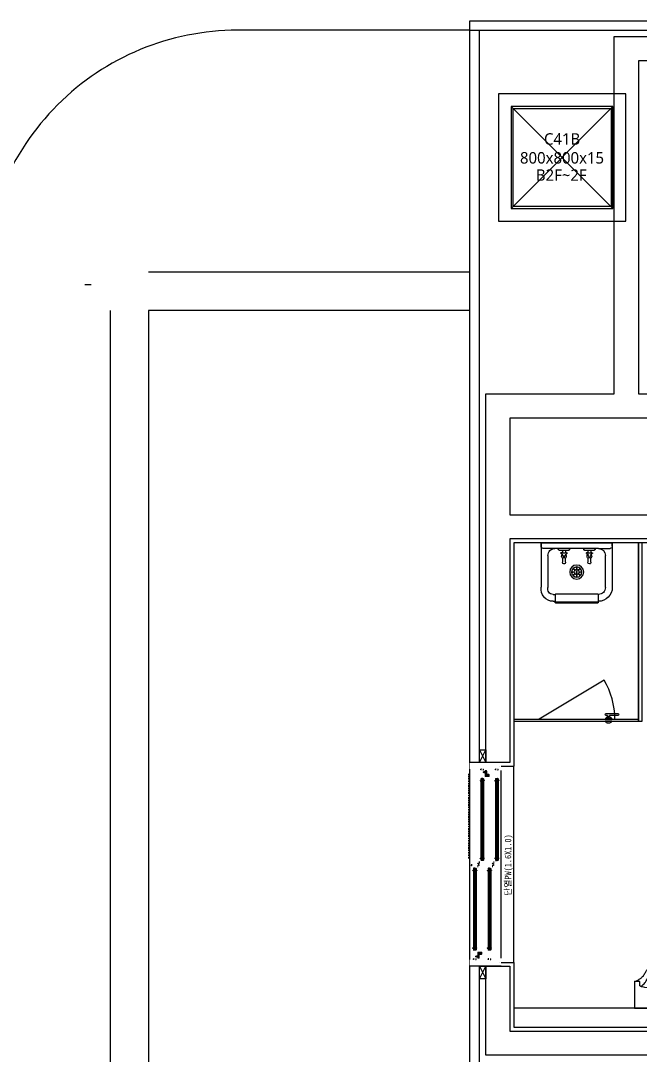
# Model space of a CAD drawing. Header units: millimetres. Extents: x -27104 to 125781, y -3376 to 46996.
# Drawn here: x 56630 to 56725.3, y 18586.2 to 18745.1 of the extents above; entities that cross this region are included whole.
import ezdxf
from ezdxf.enums import TextEntityAlignment as Align

# ---------------------------------------------------------------- set-up
doc = ezdxf.new("R2010")
doc.units = ezdxf.units.MM
doc.header["$LTSCALE"] = 100
doc.header["$MEASUREMENT"] = 0
doc.header["$PDSIZE"] = -10
doc.linetypes.add('HIDDEN2', pattern=[0.1875, 0.125, -0.0625])
doc.layers.get('0').update_dxf_attribs({"linetype": 'CONTINUOUS'})
doc.layers.get('Defpoints').update_dxf_attribs({"color": 171, "linetype": 'CONTINUOUS'})
doc.layers.add('#프레임 라인', color=189, linetype='CONTINUOUS', plot=False)
for name, color, linetype in [('ELE9', 9, 'CONTINUOUS'), ('TOI', 12, 'CONTINUOUS'), ('WIN', 4, 'CONTINUOUS'), ('WIN-G', 252, 'CONTINUOUS'), ('WIN2', 5, 'CONTINUOUS')]:
    doc.layers.add(name, color=color, linetype=linetype)
doc.styles.add('TE', font='malgun_0.ttf')
doc.styles.add('돋움체', font='')
doc.styles.get('돋움체').set_extended_font_data('DotumChe')

# ---------------------------------------------------------------- blocks, each defined once
blk = doc.blocks.new('A$C43632D92')
at = {"layer": 'TOI'}
for p, q in [((0, 0), (0, 210)), ((0, 210), (40, 210)), ((40, 210), (40, 180)), ((340, 180), (340, 210)), ((340, 210), (380, 210)), ((380, 210), (380, 0)), ((170, 140), (170, 145)), ((170, 145), (210, 145)), ((210, 140), (170, 140)), ((180, 97.9), (180, 140)), ((200, 97.9), (200, 140)), ((210, 145), (210, 140)), ((210, 10), (170, 10)), ((170, 10), (170, 0)), ((180, 0), (180, 52.1)), ((200, 0), (200, 52.1)), ((210, 0), (210, 10)), ((380, 0), (0, 0))]:
    blk.add_line(p, q, dxfattribs=at)
blk.add_circle((190, 75), 25, dxfattribs=at)
for centre, radius, start, end in [((-81.6, 453.3), 229.3, 324.46232, 330.67556), ((29.5, 426.8), 123.6, 315.99456, 324.46232), ((107.9, 393.7), 44.6, 299.74488, 315.99456), ((56.6, 564.7), 218.4, 292.42338, 299.74488), ((109, 366), 58, 315, 326.29478), ((79.3, 435.7), 128.2, 307.41309, 315), ((154.9, 425.6), 51.6, 281.30993, 292.42338), ((165.5, 362.9), 18.4, 284.03624, 307.41309), ((165.4, 502.9), 125.3, 274.18492, 281.30993), ((175.7, 407.4), 59.1, 271.04163, 284.03624), ((214.6, 502.9), 125.3, 258.69007, 265.81508), ((204.3, 407.4), 59.1, 255.96376, 268.95837), ((214.5, 362.9), 18.4, 232.58691, 255.96376), ((225.1, 425.6), 51.6, 247.57662, 258.69007), ((300.7, 435.7), 128.2, 225, 232.58691), ((323.4, 564.7), 218.4, 240.25512, 247.57662), ((271, 366), 58, 213.70522, 225), ((272.1, 393.7), 44.6, 224.00544, 240.25512), ((350.6, 426.8), 123.6, 215.53768, 224.00544), ((461.6, 453.3), 229.3, 209.32444, 215.53768), ((143, 174), 110, 132.50111, 143.1301), ((273, 139), 235, 143.1301, 150.39619), ((278.1, 195.4), 210.8, 150.39619, 156.33066), ((-107.6, 413.2), 232.1, 330.67556, 336.33066), ((190, 185), 85, 341.9686, 198.0314), ((268.1, 163.1), 178.6, 149.03624, 153.95283), ((426.5, 133.1), 334.5, 153.95283, 158.62608), ((-67.1, 379.1), 217, 332.82337, 338.62608), ((-23.9, 395.4), 185.3, 329.03624, 332.82337), ((-153.2, 506.9), 353.6, 326.29478, 329.03624), ((533.2, 506.9), 353.6, 210.96376, 213.70522), ((403.9, 395.4), 185.3, 207.17663, 210.96376), ((447.1, 379.1), 217, 201.37392, 207.17663), ((-46.5, 133.1), 334.5, 21.37392, 26.04717), ((111.9, 163.1), 178.6, 26.04717, 30.96376), ((487.6, 413.2), 232.1, 203.66934, 209.32444), ((102, 195.4), 210.8, 23.66934, 29.60381), ((107, 139), 235, 29.60381, 36.8699), ((237, 174), 110, 36.8699, 47.49889), ((69.9, 35.3), 188.1, 106.7218, 111.80141), ((51.6, 153.4), 71.7, 111.80141, 120.03205), ((246.6, -112.4), 399.5, 120.03205, 123.69007), ((46.1, 180), 6.05, 180, 225), ((61.8, 195.7), 28.3, 225, 245.38151), ((93.3, 182.6), 69, 123.69007, 132.50111), ((254.9, -34.9), 289.7, 128.5584, 135), ((69.1, 211.7), 45.9, 245.38151, 259.99202), ((388.3, 2020.6), 1882.7, 259.99202, 262.26705), ((141.5, 148.5), 79.9, 135, 147.28538), ((1291.9, -519.1), 1407.5, 147.28538, 149.03624), ((-8.3, 2020.6), 1882.7, 277.73295, 280.00798), ((-911.9, -519.1), 1407.5, 30.96376, 32.71462), ((238.5, 148.5), 79.9, 32.71462, 45), ((125.2, -34.9), 289.7, 45, 51.4416), ((310.9, 211.7), 45.9, 280.00798, 294.61849), ((286.7, 182.6), 69, 47.49889, 56.30993), ((318.2, 195.7), 28.3, 294.61849, 315), ((133.4, -112.4), 399.5, 56.30993, 59.96795), ((334, 180), 6.05, 315, 0), ((328.4, 153.4), 71.7, 59.96795, 68.19859), ((310.1, 35.3), 188.1, 68.19859, 73.2782), ((206.3, 680.3), 530.2, 262.26705, 264.80557), ((246.1, 1117.1), 968.7, 264.80557, 266.68345), ((134, 1117.1), 968.7, 273.31655, 275.19443), ((173.7, 680.3), 530.2, 275.19443, 277.73295)]:
    blk.add_arc(centre, radius, start, end, dxfattribs=at)
blk = doc.blocks.new('A$C826036f8')
at = {"layer": 'TOI'}
for p, q in [((121.6, 506.7), (372.6, 506.7)), ((472.6, 560.7), (122.6, 560.7)), ((427.6, 451.7), (427.6, 543.7)), ((444.6, 560.7), (472.6, 560.7)), ((472.6, 0.7), (472.6, 560.7)), ((0, 115.4), (0, 446.1)), ((5, 451.1), (64.8, 451.1)), ((7.3, 451.1), (7.3, 110.4)), ((12.6, 450.7), (12.6, 451.1)), ((66.6, 450.8), (66.6, 451.7)), ((69.8, 446.1), (69.8, 280.7)), ((414, 368.8), (414, 418.5)), ((421, 425.5), (427.6, 425.5)), ((427.6, 451.7), (427.6, 109.7)), ((319.5, 392.9), (350.4, 392.9)), ((349.9, 368.6), (319.5, 368.6)), ((414, 392.9), (391.7, 392.9)), ((414, 368.6), (392.5, 368.6)), ((414, 343), (414, 392.6)), ((427.6, 336), (421, 336)), ((69.8, 280.7), (69.8, 115.4)), ((427.6, 280.7), (427.6, 17.7)), ((319.5, 192.9), (350.4, 192.9)), ((349.9, 168.6), (319.5, 168.6)), ((414, 192.9), (391.7, 192.9)), ((414, 168.6), (392.5, 168.6)), ((414, 168.8), (414, 218.5)), ((414, 192.6), (414, 202.7)), ((414, 143), (414, 192.6)), ((421, 225.5), (427.6, 225.5)), ((64.8, 110.4), (5, 110.4)), ((12.6, 95.7), (12.6, 110.4)), ((66.6, 94.7), (66.6, 110.7)), ((427.6, 136), (421, 136)), ((372.6, 54.7), (121.6, 54.7)), ((472.6, 0.7), (122.6, 0.7)), ((444.6, 0.7), (472.6, 0.7))]:
    blk.add_line(p, q, dxfattribs=at)
for centre, radius in [((242.6, 280.7), 55), ((242.6, 280.7), 40), ((207.6, 280.7), 4), ((217.9, 305.5), 4), ((217.9, 256), 4), ((222.6, 280.7), 4), ((228.5, 294.9), 4), ((228.5, 266.6), 4), ((242.6, 315.7), 4), ((242.6, 300.7), 4), ((242.6, 280.7), 4), ((242.6, 260.7), 4), ((242.6, 245.7), 4), ((256.8, 294.9), 4), ((256.8, 266.6), 4), ((262.6, 280.7), 4), ((267.4, 305.5), 4), ((267.4, 256), 4), ((277.6, 280.7), 4), ((277.6, 280.7), 4)]:
    blk.add_circle(centre, radius, dxfattribs=at)
for centre, radius, start, end in [((122.6, 450.7), 110, 89.9982, 180.0006), ((121.6, 451.7), 55, 134.99748, 180.00301), ((121.6, 451.7), 55, 90.00023, 134.99545), ((372.6, 451.7), 55, 359.99987, 89.99893), ((444.6, 543.7), 17, 134.99186, 180.00974), ((444.6, 543.7), 17, 90.00172, 134.98429), ((5, 446.1), 5, 134.99089, 180.0106), ((5, 446.1), 5, 89.99963, 134.98468), ((64.8, 446.1), 5, 45.0056, 90.00433), ((64.8, 446.1), 5, 359.99937, 44.99895), ((421, 418.5), 7, 90.00106, 180.0133), ((319.5, 380.7), 12.2, 89.99994, 179.99999), ((319.5, 380.7), 12.2, 180, 269.99997), ((349.9, 361.6), 7, 48.73224, 90.00001), ((350.4, 399.9), 7, 270.00024, 309.74294), ((358, 380.8), 4.93, 89.92272, 179.92273), ((358, 380.8), 4.93, 179.92272, 269.92269), ((366.5, 380.5), 18.2, 228.73203, 314.73697), ((366.5, 380.5), 18.2, 48.66194, 129.74294), ((350.3, 433.2), 48.1, 279.20495, 321.31988), ((351.8, 328.1), 48.1, 39.43604, 82.52435), ((391, 401.6), 3.4, 334.40247, 154.40249), ((392, 360.3), 3.46, 208.39753, 28.39752), ((438.6, 382.2), 48.1, 158.08792, 204.87228), ((421, 343), 7, 179.99606, 224.99906), ((421, 343), 7, 225.02594, 270.01868), ((319.5, 180.7), 12.2, 89.99994, 179.99999), ((319.5, 180.7), 12.2, 180, 269.99997), ((349.9, 161.6), 7, 48.73224, 90.00001), ((350.4, 199.9), 7, 270.00024, 309.74294), ((358, 180.8), 4.93, 89.92272, 179.92273), ((358, 180.8), 4.93, 179.92271, 269.92271), ((366.5, 180.5), 18.2, 228.73203, 314.73697), ((366.5, 180.5), 18.2, 48.66194, 129.74294), ((350.3, 233.2), 48.1, 279.20495, 321.31988), ((351.8, 128.1), 48.1, 39.43604, 82.52435), ((391, 201.6), 3.4, 64.40249, 154.40247), ((438.6, 182.2), 48.1, 158.08792, 204.87228), ((391, 201.6), 3.4, 334.40247, 64.40247), ((421, 218.5), 7, 90.00106, 180.0133), ((5, 115.4), 5, 179.99965, 224.99999), ((5, 115.4), 5, 225.00465, 270.00265), ((106.1, 95.9), 93.5, 180.12634, 230.42839), ((64.8, 115.4), 5, 269.99966, 314.98138), ((110.5, 97.2), 43.9, 183.27728, 284.68078), ((64.8, 115.4), 5, 314.98867, 0.01389), ((372.6, 109.7), 55, 270.00234, 0.00413), ((392, 160.3), 3.46, 208.39753, 28.39752), ((421, 143), 7, 180.0077, 269.95315), ((110.7, 98.1), 98.1, 229.18772, 277.00841), ((444.6, 17.7), 17, 179.97866, 225.01789), ((444.6, 17.8), 17, 225.03431, 269.99615)]:
    blk.add_arc(centre, radius, start, end, dxfattribs=at)
blk = doc.blocks.new('모헤어')
for p, q in [((-1908.5, -2851.6), (-1909.5, -2851.6)), ((-1909.5, -2858.7), (-1909.5, -2851.6)), ((-1908.5, -2858.7), (-1909.5, -2858.7))]:
    blk.add_line(p, q)
at = {"linetype": 'Continuous'}
for p, q in [((-1908.5, -2858.7), (-1908.5, -2851.6)), ((-1903.9, -2853.2), (-1908.5, -2853.2)), ((-1903.9, -2854.3), (-1908.5, -2854.3)), ((-1903.9, -2855.4), (-1908.5, -2855.4)), ((-1903.9, -2856.5), (-1908.5, -2856.5)), ((-1903.9, -2857.5), (-1908.5, -2857.5))]:
    blk.add_line(p, q, dxfattribs=at)
blk = doc.blocks.new('ㄴ핸들')
at = {"color": 0, "linetype": 'Continuous', "lineweight": 15}
for p, q in [((12339.8, -12243.3), (12339.8, -12232.4)), ((12339.8, -12232.4), (12342.3, -12232.4)), ((12342.3, -12233.2), (12339.8, -12235.7)), ((12342.3, -12237.7), (12339.8, -12240.2)), ((12339.8, -12243.3), (12341.1, -12244.6)), ((12343.4, -12241.1), (12340.5, -12244)), ((12343.8, -12244.6), (12341.1, -12244.6)), ((12342.3, -12241.1), (12342.3, -12232.4)), ((12360.2, -12241.1), (12342.3, -12241.1)), ((12342.6, -12234.9), (12342.6, -12232.4)), ((12342.6, -12232.4), (12347.3, -12232.4)), ((12343.1, -12232.4), (12342.6, -12232.9)), ((12342.6, -12234.9), (12345.1, -12234.9)), ((12342.9, -12241.1), (12342.9, -12239.9)), ((12342.9, -12239.9), (12343.4, -12239.9)), ((12343.4, -12239.9), (12343.4, -12241.1)), ((12343.4, -12239.9), (12343.5, -12239.9)), ((12347.5, -12235.3), (12343.5, -12235.3)), ((12343.8, -12242.6), (12343.8, -12244.6)), ((12343.8, -12242.6), (12360.2, -12242.6)), ((12343.9, -12244.7), (12343.9, -12242.6)), ((12345.4, -12242.6), (12343.9, -12242.6)), ((12360.1, -12242.6), (12343.9, -12242.6)), ((12343.9, -12244.7), (12344.3, -12245.1)), ((12345.4, -12243.6), (12344.1, -12244.9)), ((12359.7, -12245.1), (12344.3, -12245.1)), ((12345.1, -12234.9), (12345.1, -12234.1)), ((12347.5, -12234.1), (12345.1, -12234.1)), ((12347.5, -12234.9), (12345.1, -12234.9)), ((12345.1, -12234.9), (12345.1, -12234.9)), ((12345.4, -12240.8), (12345.4, -12241.1)), ((12345.4, -12242.6), (12345.4, -12243.6)), ((12345.4, -12242.6), (12346.3, -12242.6)), ((12358.6, -12243.6), (12345.4, -12243.6)), ((12349, -12231), (12345.9, -12234.1)), ((12347.9, -12241.1), (12346.4, -12242.6)), ((12347.3, -12232.4), (12347.3, -12224)), ((12349, -12226.5), (12347.3, -12228.3)), ((12347.5, -12235.9), (12347.5, -12234.1)), ((12347.5, -12235.9), (12349, -12235.9)), ((12347.7, -12243.6), (12347.7, -12242.6)), ((12350.4, -12223.5), (12347.8, -12223.5)), ((12349.9, -12243.6), (12348.4, -12245.1)), ((12348.6, -12222.6), (12348.6, -12223.2)), ((12348.6, -12222.6), (12350, -12222.6)), ((12348.6, -12223.2), (12350, -12223.2)), ((12349, -12235.5), (12348.6, -12235.9)), ((12349, -12226), (12350.4, -12226)), ((12349, -12226), (12349, -12235.9)), ((12349.6, -12234), (12349.1, -12234.5)), ((12349.1, -12236.2), (12349.1, -12234.5)), ((12349.5, -12222.6), (12349.5, -12222.6)), ((12351, -12222.6), (12349.5, -12222.6)), ((12349.5, -12223.2), (12349.5, -12223.2)), ((12351, -12223.2), (12349.5, -12223.2)), ((12350.4, -12225.2), (12349.5, -12226)), ((12349.6, -12234), (12350.5, -12234)), ((12350, -12222.6), (12350, -12223.2)), ((12350.4, -12223.5), (12350.4, -12226)), ((12351.5, -12216.5), (12350.5, -12217.5)), ((12350.5, -12217.5), (12350.5, -12222.5)), ((12351, -12222.5), (12350.5, -12222.5)), ((12350.5, -12234), (12350.5, -12223.2)), ((12350.5, -12223.2), (12351, -12223.2)), ((12352.4, -12241.1), (12350.9, -12242.6)), ((12351, -12223.2), (12351, -12222.5)), ((12354.6, -12216.5), (12351.5, -12216.5)), ((12354.4, -12243.6), (12352.9, -12245.1)), ((12355.6, -12217.5), (12354.6, -12216.5)), ((12355, -12222.5), (12355, -12223.2)), ((12355.6, -12222.5), (12355, -12222.5)), ((12356.6, -12222.6), (12355, -12222.6)), ((12356.6, -12223.2), (12355, -12223.2)), ((12355, -12223.2), (12355.6, -12223.2)), ((12356.9, -12241.1), (12355.4, -12242.6)), ((12355.6, -12222.5), (12355.6, -12217.5)), ((12355.6, -12223.2), (12355.6, -12234)), ((12355.6, -12234), (12356.4, -12234)), ((12355.7, -12226), (12355.7, -12223.5)), ((12358.3, -12223.5), (12355.7, -12223.5)), ((12356.5, -12223.5), (12355.7, -12224.4)), ((12355.7, -12226), (12357, -12226)), ((12356, -12222.6), (12356, -12223.2)), ((12356, -12222.6), (12357.5, -12222.6)), ((12356, -12223.2), (12357.5, -12223.2)), ((12356.9, -12234.5), (12356.4, -12234)), ((12356.6, -12222.6), (12356.6, -12222.6)), ((12356.6, -12223.2), (12356.6, -12223.2)), ((12356.9, -12234.5), (12356.9, -12236.2)), ((12356.9, -12235.9), (12357, -12235.9)), ((12356.9, -12243.6), (12356.9, -12242.6)), ((12358.8, -12225.8), (12357, -12227.5)), ((12357, -12235.9), (12357, -12226)), ((12358.8, -12230.3), (12357, -12232)), ((12357, -12235.9), (12358.5, -12235.9)), ((12359.9, -12242.6), (12357.4, -12245.1)), ((12357.5, -12223.2), (12357.5, -12222.6)), ((12358.5, -12235), (12357.6, -12235.9)), ((12357.9, -12242.6), (12357.9, -12243.6)), ((12358.5, -12234.1), (12358.5, -12235.9)), ((12360.1, -12234.1), (12358.5, -12234.1)), ((12360.1, -12234.9), (12358.5, -12234.9)), ((12360.2, -12235.3), (12358.5, -12235.3)), ((12358.5, -12235.3), (12360.2, -12235.3)), ((12358.6, -12243.6), (12358.6, -12242.6)), ((12360.1, -12242.6), (12358.6, -12242.6)), ((12358.8, -12224), (12358.8, -12232.4)), ((12358.8, -12232.4), (12383, -12232.4)), ((12361.1, -12232.4), (12359.4, -12234.1)), ((12359.7, -12245.1), (12360.1, -12244.7)), ((12360.2, -12242.3), (12359.9, -12242.6)), ((12360.1, -12234.9), (12360.1, -12234.1)), ((12360.1, -12234.9), (12383, -12234.9)), ((12360.1, -12242.6), (12360.1, -12244.7)), ((12360.2, -12241.1), (12360.2, -12242.6)), ((12365.6, -12232.4), (12363.1, -12234.9)), ((12370.1, -12232.4), (12367.6, -12234.9)), ((12369.8, -12261.9), (12369.8, -12261.1)), ((12369.8, -12263.1), (12369.8, -12261.9)), ((12383.3, -12261.9), (12369.8, -12261.9)), ((12369.8, -12263.1), (12371.1, -12264.4)), ((12372, -12261.9), (12370.3, -12263.6)), ((12371, -12261.1), (12371, -12261.9)), ((12384.5, -12264.4), (12371.1, -12264.4)), ((12374.6, -12232.4), (12372.1, -12234.9)), ((12376.5, -12261.9), (12374, -12264.4)), ((12379.1, -12232.4), (12376.6, -12234.9)), ((12377.3, -12242.6), (12379.5, -12242.6)), ((12381, -12261.9), (12378.5, -12264.4)), ((12380.4, -12242.6), (12383.3, -12242.6)), ((12383, -12233), (12381.1, -12234.9)), ((12383, -12232.4), (12383, -12234.9)), ((12383.3, -12232.4), (12383, -12232.4)), ((12385.5, -12261.9), (12383, -12264.4)), ((12383.3, -12232.4), (12383.3, -12261.9)), ((12383.3, -12232.4), (12385.8, -12232.4)), ((12383.5, -12232.4), (12383.3, -12232.7)), ((12385.3, -12235.1), (12383.3, -12237.1)), ((12385.8, -12239.1), (12383.3, -12241.6)), ((12385.8, -12243.6), (12383.3, -12246.1)), ((12385.8, -12248.1), (12383.3, -12250.6)), ((12385.8, -12252.6), (12383.3, -12255.1)), ((12385.8, -12257.1), (12383.3, -12259.6)), ((12384.5, -12264.4), (12385.8, -12263.1)), ((12385.5, -12234.9), (12385.3, -12234.9)), ((12385.3, -12234.9), (12385.3, -12235.4)), ((12385.5, -12235.4), (12385.3, -12235.4)), ((12385.3, -12261.4), (12385.5, -12261.4)), ((12385.3, -12261.4), (12385.3, -12261.9)), ((12385.3, -12261.9), (12385.5, -12261.9)), ((12385.8, -12234.6), (12385.5, -12234.9)), ((12385.5, -12235.4), (12385.5, -12234.9)), ((12385.5, -12261.9), (12385.5, -12261.4)), ((12385.8, -12232.4), (12385.8, -12234.6)), ((12385.8, -12234.6), (12385.8, -12235.7)), ((12385.8, -12235.7), (12385.8, -12240.1)), ((12385.8, -12241.1), (12385.8, -12245.3)), ((12385.8, -12246.3), (12385.8, -12250.5)), ((12385.8, -12251.5), (12385.8, -12255.7)), ((12385.8, -12256.7), (12385.8, -12261.1)), ((12385.8, -12261.1), (12385.8, -12262.2)), ((12385.8, -12262.2), (12385.8, -12263.1))]:
    blk.add_line(p, q, dxfattribs=at)
at = {"color": 0, "linetype": 'Continuous', "lineweight": 0}
for p, q in [((12347.4, -12235.3), (12343.5, -12235.3)), ((12343.5, -12235.3), (12343.5, -12236.3)), ((12343.5, -12239.8), (12343.5, -12236.3)), ((12343.5, -12236.3), (12347.2, -12236.3)), ((12347.5, -12236.6), (12343.7, -12240.4)), ((12352.3, -12240.8), (12344.5, -12240.8)), ((12347.2, -12236.3), (12352.3, -12240.8)), ((12349.9, -12238.7), (12347.7, -12240.8)), ((12355.6, -12229), (12349.1, -12235.4)), ((12355.6, -12233.5), (12350.2, -12238.9)), ((12354.6, -12216.5), (12350.5, -12220.6)), ((12355.6, -12220), (12350.5, -12225.1)), ((12355.6, -12224.5), (12350.5, -12229.6)), ((12352.3, -12240.8), (12352.2, -12240.8)), ((12352.3, -12240.8), (12360.2, -12240.8)), ((12356.9, -12236.6), (12353.4, -12240.1)), ((12357.5, -12222.6), (12356.9, -12223.2)), ((12362.2, -12235.3), (12359.7, -12235.3)), ((12360.2, -12244.7), (12360.2, -12235.3)), ((12360.2, -12235.3), (12362.2, -12235.3)), ((12362.2, -12235.8), (12360.2, -12237.8)), ((12366.2, -12236.3), (12360.2, -12242.3)), ((12360.2, -12244.7), (12360.6, -12245.1)), ((12364.8, -12245.1), (12360.6, -12245.1)), ((12370.7, -12236.3), (12361.9, -12245.1)), ((12362.2, -12236.3), (12362.2, -12235.3)), ((12362.2, -12235.3), (12363.7, -12235.3)), ((12362.2, -12235.3), (12362.2, -12236.3)), ((12375.3, -12236.3), (12362.2, -12236.3)), ((12363.7, -12235.3), (12363.7, -12236.3)), ((12375.3, -12235.3), (12363.7, -12235.3)), ((12375.1, -12236.3), (12366.1, -12245.3)), ((12371.3, -12244.7), (12368.7, -12247.3)), ((12371.3, -12249.1), (12369.3, -12251.1)), ((12369.3, -12260.7), (12369.3, -12249.6)), ((12371.3, -12253.6), (12369.3, -12255.6)), ((12371.3, -12258.1), (12369.3, -12260.1)), ((12369.3, -12260.7), (12369.7, -12261.1)), ((12377.3, -12261.1), (12369.7, -12261.1)), ((12377.3, -12242.3), (12371.3, -12242.3)), ((12371.3, -12259.1), (12371.3, -12242.3)), ((12371.3, -12259.1), (12377.3, -12259.1)), ((12374.8, -12259.1), (12372.8, -12261.1)), ((12377.3, -12238.7), (12373.6, -12242.3)), ((12376.1, -12235.3), (12375.3, -12236.2)), ((12375.3, -12236.3), (12375.3, -12235.3)), ((12375.3, -12235.3), (12377.3, -12235.3)), ((12377.3, -12235.3), (12377.3, -12242.3)), ((12377.3, -12242.3), (12377.3, -12252.1)), ((12377.3, -12259.1), (12377.3, -12249.9)), ((12377.3, -12259.1), (12377.3, -12261.1)), ((12377.3, -12261.1), (12377.3, -12261.1))]:
    blk.add_line(p, q, dxfattribs=at)
for centre, radius, start, end in [((12344.5, -12239.8), 1, 180, 270), ((12364.8, -12249.6), 4.5, 0, 90)]:
    blk.add_arc(centre, radius, start, end, dxfattribs=at)
at = {"color": 0, "linetype": 'Continuous', "lineweight": 15}
for centre, radius, start, end in [((12347.8, -12224), 0.5, 90, 180), ((12353, -12236.2), 3.9, 180, 0), ((12358.3, -12224), 0.5, 0, 90), ((12385.5, -12234.6), 0.3, 270, 0), ((12385.5, -12235.7), 0.3, 0, 90), ((12385.5, -12261.1), 0.3, 270, 0), ((12385.5, -12262.2), 0.3, 0, 90), ((12385.8, -12240.6), 0.5, 270, 90), ((12385.8, -12245.8), 0.5, 270, 90), ((12385.8, -12251), 0.5, 270, 90), ((12385.8, -12256.2), 0.5, 270, 90)]:
    blk.add_arc(centre, radius, start, end, dxfattribs=at)
for points in [[(12346, -12240.8), (12346, -12241.1)], [(12360, -12241.1), (12360, -12240.8)]]:
    blk.add_open_spline(points, degree=1, dxfattribs=at)
at = {"color": 0, "linetype": 'Continuous', "lineweight": 0}
blk.add_open_spline([(12371.3, -12252.1), (12377.3, -12252.1)], degree=1, dxfattribs=at)
blk = doc.blocks.new('A$C7b7fcdc8')
at = {"ltscale": 0.1}
blk.add_wipeout([(320.7, 1900), (320.7, 300), (74.7, 300), (74.7, 1900)], dxfattribs=at)
at = {"layer": 'WIN-G'}
h = blk.add_hatch(dxfattribs=at)
h.set_pattern_fill('ANSI38', color=256, scale=10, angle=450, style=0)
h.set_pattern_definition([(45, (-17887197.8155, -18223525.7022), (-0.883883476483, 0.883883476483), []), (135, (-17887197.8155, -18223525.7022), (-2.65165042945, 0.883883476483), [3.125, -1.875])])
h.paths.add_polyline_path([(183.2, 1772), (183.2, 1775), (162.8, 1775), (162.8, 1772)])
h = blk.add_hatch(dxfattribs=at)
h.set_pattern_fill('ANSI38', color=256, scale=10, angle=450, style=0)
h.set_pattern_definition([(45, (-17887312.8155, -18223525.7022), (-0.883883476483, 0.883883476483), []), (135, (-17887312.8155, -18223525.7022), (-2.65165042945, 0.883883476483), [3.125, -1.875])])
h.paths.add_polyline_path([(298.2, 1772), (298.2, 1775), (277.8, 1775), (277.8, 1772)])
h = blk.add_hatch(dxfattribs=at)
h.set_pattern_fill('ANSI38', color=256, scale=10, angle=450, style=0)
h.set_pattern_definition([(45, (-17887139.8155, -18222620.8523), (-0.883883476483, 0.883883476483), []), (135, (-17887139.8155, -18222620.8523), (-2.65165042945, 0.883883476483), [3.125, -1.875])])
h.paths.add_polyline_path([(125.2, 1067.1), (125.2, 1070.1), (104.8, 1070.1), (104.8, 1067.1)])
h = blk.add_hatch(dxfattribs=at)
h.set_pattern_fill('ANSI38', color=256, scale=10, angle=630, style=0)
h.set_pattern_definition([(315, (-17887197.8155, -18222491.4053), (-0.883883476483, -0.883883476483), []), (225, (-17887197.8155, -18222491.4053), (-2.65165042945, -0.883883476483), [3.125, -1.875])])
h.paths.add_polyline_path([(183.2, 1132.8), (183.2, 1129.8), (162.8, 1129.8), (162.8, 1132.8)])
h = blk.add_hatch(dxfattribs=at)
h.set_pattern_fill('ANSI38', color=256, scale=10, angle=450, style=0)
h.set_pattern_definition([(45, (-17887254.8156, -18222620.8523), (-0.883883476483, 0.883883476483), []), (135, (-17887254.8156, -18222620.8523), (-2.65165042945, 0.883883476483), [3.125, -1.875])])
h.paths.add_polyline_path([(240.2, 1067.1), (240.2, 1070.1), (219.8, 1070.1), (219.8, 1067.1)])
h = blk.add_hatch(dxfattribs=at)
h.set_pattern_fill('ANSI38', color=256, scale=10, angle=630, style=0)
h.set_pattern_definition([(315, (-17887312.8155, -18222491.4053), (-0.883883476483, -0.883883476483), []), (225, (-17887312.8155, -18222491.4053), (-2.65165042945, -0.883883476483), [3.125, -1.875])])
h.paths.add_polyline_path([(298.2, 1132.8), (298.2, 1129.8), (277.8, 1129.8), (277.8, 1132.8)])
h = blk.add_hatch(dxfattribs=at)
h.set_pattern_fill('ANSI38', color=256, scale=10, angle=630, style=0)
h.set_pattern_definition([(315, (-17887139.8155, -18221586.5553), (-0.883883476483, -0.883883476483), []), (225, (-17887139.8155, -18221586.5553), (-2.65165042945, -0.883883476483), [3.125, -1.875])])
h.paths.add_polyline_path([(125.2, 428), (125.2, 425), (104.8, 425), (104.8, 428)])
h = blk.add_hatch(dxfattribs=at)
h.set_pattern_fill('ANSI38', color=256, scale=10, angle=630, style=0)
h.set_pattern_definition([(315, (-17887254.8156, -18221586.5553), (-0.883883476483, -0.883883476483), []), (225, (-17887254.8156, -18221586.5553), (-2.65165042945, -0.883883476483), [3.125, -1.875])])
h.paths.add_polyline_path([(240.2, 428), (240.2, 425), (219.8, 425), (219.8, 428)])
at = {"layer": 'WIN', "color": 8}
for p, q in [((149.7, 2000), (199.7, 1900)), ((149.7, 1900), (199.7, 2000)), ((149.7, 300), (199.7, 200)), ((149.7, 200), (199.7, 300))]:
    blk.add_line(p, q, dxfattribs=at)
for points in [[(149.7, 1900), (149.7, 2000), (199.7, 2000), (199.7, 1900)], [(149.7, 200), (149.7, 300), (199.7, 300), (199.7, 200)]]:
    blk.add_lwpolyline(points, close=True, dxfattribs=at)
at = {"layer": 'WIN', "ltscale": 1000}
for points in [[(320.7, 1900), (74.7, 1900)], [(320.7, 300), (74.7, 300)]]:
    blk.add_lwpolyline(points, dxfattribs=at)
at = {"layer": 'WIN-G', "linetype": 'HIDDEN2'}
blk.add_line((67.7, 1146.8), (67.7, 1810.5), dxfattribs=at)
at = {"layer": 'WIN-G'}
for p, q in [((74.7, 353), (74.7, 1847)), ((320.7, 364), (320.7, 1836)), ((161.2, 1772.6), (161.2, 1132.8)), ((166.2, 1772), (166.2, 1132.8)), ((178.2, 1769), (166.2, 1769)), ((178.2, 1772), (178.2, 1132.8)), ((183.2, 1772.6), (183.2, 1132.8)), ((276.2, 1772.6), (276.2, 1132.8)), ((281.2, 1772), (281.2, 1132.8)), ((293.2, 1769), (281.2, 1769)), ((293.2, 1772), (293.2, 1132.8)), ((298.2, 1772.6), (298.2, 1132.8)), ((103.2, 1067.8), (103.2, 428)), ((108.2, 1067.1), (108.2, 428)), ((120.2, 1064.2), (108.2, 1064.2)), ((120.2, 1067.1), (120.2, 428)), ((125.2, 1067.8), (125.2, 428)), ((178.2, 1135.8), (166.2, 1135.8)), ((218.2, 1067.8), (218.2, 428)), ((223.2, 1067.1), (223.2, 428)), ((235.2, 1064.2), (223.2, 1064.2)), ((235.2, 1067.1), (235.2, 428)), ((240.2, 1067.8), (240.2, 428)), ((293.2, 1135.8), (281.2, 1135.8)), ((120.2, 431), (108.2, 431)), ((235.2, 431), (223.2, 431))]:
    blk.add_line(p, q, dxfattribs=at)
for points in [[(155, 1758.5), (155.3, 1757.7), (155.4, 1757.7), (155.6, 1757.3), (155.7, 1757.2), (155.9, 1757), (156.1, 1756.8), (156.2, 1756.8), (156.4, 1756.7), (156.5, 1756.7), (156.7, 1756.7), (157, 1756.7), (157.3, 1756.7), (157.5, 1756.7), (158, 1756.6), (158.5, 1756.4), (158.7, 1756.3), (159, 1756.2), (159.2, 1756), (159.3, 1755.8), (159.7, 1755.4), (160.1, 1754.9), (160.3, 1754.7), (160.5, 1754.4), (160.6, 1754.1), (160.7, 1753.8), (161, 1753.2), (161.3, 1752.9)], [(189.1, 1758.4), (188.8, 1757.9), (188.8, 1757.8), (188.6, 1757.5), (188.4, 1757.3), (188.3, 1757.1), (188, 1756.9), (187.9, 1756.9), (187.8, 1756.8), (187.6, 1756.8), (187.5, 1756.8), (187.1, 1756.8), (186.9, 1756.8), (186.6, 1756.8), (186.1, 1756.7), (185.6, 1756.6), (185.4, 1756.5), (185.2, 1756.3), (185, 1756.2), (184.8, 1756), (184.5, 1755.5), (184, 1755), (183.8, 1754.8), (183.7, 1754.5), (183.5, 1754.2), (183.4, 1753.9), (183.2, 1753.3), (183, 1753)], [(269.9, 1758.4), (270.3, 1757.6), (270.3, 1757.6), (270.5, 1757.2), (270.6, 1757), (270.8, 1756.9), (271, 1756.7), (271.1, 1756.6), (271.3, 1756.6), (271.4, 1756.6), (271.6, 1756.6), (271.9, 1756.6), (272.2, 1756.6), (272.4, 1756.6), (272.9, 1756.5), (273.4, 1756.3), (273.7, 1756.2), (273.9, 1756.1), (274.1, 1755.9), (274.2, 1755.7), (274.6, 1755.3), (275, 1754.8), (275.2, 1754.5), (275.4, 1754.3), (275.5, 1754), (275.7, 1753.7), (275.9, 1753.1), (276.2, 1752.7)], [(304.2, 1758.4), (303.9, 1757.9), (303.9, 1757.8), (303.7, 1757.5), (303.5, 1757.3), (303.4, 1757.1), (303.2, 1756.9), (303, 1756.9), (302.9, 1756.8), (302.7, 1756.8), (302.6, 1756.8), (302.3, 1756.8), (302, 1756.8), (301.7, 1756.8), (301.2, 1756.7), (300.7, 1756.6), (300.5, 1756.5), (300.3, 1756.3), (300.1, 1756.2), (299.9, 1756), (299.6, 1755.5), (299.2, 1755), (299, 1754.8), (298.8, 1754.5), (298.6, 1754.2), (298.5, 1753.9), (298.3, 1753.3), (298.2, 1753)], [(155, 1146.3), (155.3, 1147.1), (155.4, 1147.1), (155.6, 1147.5), (155.7, 1147.7), (155.9, 1147.8), (156.1, 1148), (156.2, 1148.1), (156.4, 1148.1), (156.5, 1148.2), (156.7, 1148.2), (157, 1148.1), (157.3, 1148.1), (157.5, 1148.2), (158, 1148.3), (158.5, 1148.4), (158.7, 1148.5), (159, 1148.6), (159.2, 1148.8), (159.3, 1149), (159.7, 1149.4), (160.1, 1149.9), (160.3, 1150.2), (160.5, 1150.4), (160.6, 1150.7), (160.7, 1151), (161, 1151.6), (161.3, 1152)], [(189.1, 1146.4), (188.8, 1147), (188.8, 1147), (188.6, 1147.4), (188.4, 1147.6), (188.3, 1147.7), (188, 1147.9), (187.9, 1148), (187.8, 1148), (187.6, 1148), (187.5, 1148), (187.1, 1148), (186.9, 1148), (186.6, 1148), (186.1, 1148.1), (185.6, 1148.3), (185.4, 1148.4), (185.2, 1148.5), (185, 1148.7), (184.8, 1148.9), (184.5, 1149.3), (184, 1149.8), (183.8, 1150.1), (183.7, 1150.3), (183.5, 1150.6), (183.4, 1150.9), (183.2, 1151.5), (183, 1151.9)], [(269.9, 1146.4), (270.3, 1147.2), (270.3, 1147.3), (270.5, 1147.6), (270.6, 1147.8), (270.8, 1148), (271, 1148.2), (271.1, 1148.2), (271.3, 1148.3), (271.4, 1148.3), (271.6, 1148.3), (271.9, 1148.3), (272.2, 1148.3), (272.4, 1148.3), (272.9, 1148.4), (273.4, 1148.5), (273.7, 1148.6), (273.9, 1148.8), (274.1, 1148.9), (274.2, 1149.1), (274.6, 1149.6), (275, 1150.1), (275.2, 1150.3), (275.4, 1150.6), (275.5, 1150.9), (275.7, 1151.2), (275.9, 1151.8), (276.2, 1152.1)], [(304.2, 1146.4), (303.9, 1147), (303.9, 1147), (303.7, 1147.4), (303.5, 1147.6), (303.4, 1147.7), (303.2, 1147.9), (303, 1148), (302.9, 1148), (302.7, 1148), (302.6, 1148), (302.3, 1148), (302, 1148), (301.7, 1148), (301.2, 1148.1), (300.7, 1148.3), (300.5, 1148.4), (300.3, 1148.5), (300.1, 1148.7), (299.9, 1148.9), (299.6, 1149.3), (299.2, 1149.8), (299, 1150.1), (298.8, 1150.3), (298.6, 1150.6), (298.5, 1150.9), (298.3, 1151.5), (298.2, 1151.9)], [(96.9, 1053.6), (97.3, 1052.8), (97.3, 1052.7), (97.5, 1052.4), (97.6, 1052.2), (97.8, 1052), (98, 1051.8), (98.1, 1051.8), (98.3, 1051.7), (98.4, 1051.7), (98.6, 1051.7), (98.9, 1051.7), (99.2, 1051.7), (99.4, 1051.7), (99.9, 1051.6), (100.4, 1051.5), (100.7, 1051.4), (100.9, 1051.2), (101.1, 1051.1), (101.2, 1050.9), (101.6, 1050.4), (102, 1049.9), (102.2, 1049.7), (102.4, 1049.4), (102.5, 1049.1), (102.7, 1048.8), (102.9, 1048.2), (103.2, 1047.9)], [(131.2, 1053.6), (130.9, 1053), (130.9, 1053), (130.7, 1052.6), (130.5, 1052.4), (130.4, 1052.3), (130.2, 1052.1), (130, 1052), (129.9, 1052), (129.7, 1052), (129.6, 1052), (129.3, 1052), (129, 1052), (128.7, 1052), (128.2, 1051.9), (127.7, 1051.7), (127.5, 1051.6), (127.3, 1051.5), (127.1, 1051.3), (126.9, 1051.1), (126.6, 1050.7), (126.2, 1050.2), (126, 1049.9), (125.8, 1049.7), (125.6, 1049.4), (125.5, 1049.1), (125.3, 1048.5), (125.2, 1048.1)], [(211.9, 1053.6), (212.3, 1052.8), (212.3, 1052.7), (212.5, 1052.4), (212.6, 1052.2), (212.8, 1052), (213, 1051.8), (213.1, 1051.8), (213.3, 1051.7), (213.4, 1051.7), (213.6, 1051.7), (213.9, 1051.7), (214.2, 1051.7), (214.4, 1051.7), (214.9, 1051.6), (215.4, 1051.5), (215.7, 1051.4), (215.9, 1051.2), (216.1, 1051.1), (216.2, 1050.9), (216.6, 1050.4), (217, 1049.9), (217.2, 1049.7), (217.4, 1049.4), (217.5, 1049.1), (217.7, 1048.8), (217.9, 1048.2), (218.2, 1047.9)], [(246.2, 1053.2), (245.9, 1052.7), (245.9, 1052.6), (245.7, 1052.2), (245.5, 1052.1), (245.4, 1051.9), (245.2, 1051.7), (245, 1051.7), (244.9, 1051.6), (244.7, 1051.6), (244.6, 1051.6), (244.3, 1051.6), (244, 1051.6), (243.7, 1051.6), (243.2, 1051.5), (242.7, 1051.3), (242.5, 1051.2), (242.3, 1051.1), (242.1, 1050.9), (241.9, 1050.8), (241.6, 1050.3), (241.2, 1049.8), (241, 1049.6), (240.8, 1049.3), (240.6, 1049), (240.5, 1048.7), (240.3, 1048.1), (240.2, 1047.8)], [(96.9, 441.6), (97.3, 442.4), (97.3, 442.4), (97.5, 442.8), (97.6, 443), (97.8, 443.1), (98, 443.3), (98.1, 443.4), (98.3, 443.4), (98.4, 443.4), (98.6, 443.4), (98.9, 443.4), (99.2, 443.4), (99.4, 443.4), (99.9, 443.5), (100.4, 443.7), (100.7, 443.8), (100.9, 443.9), (101.1, 444.1), (101.2, 444.3), (101.6, 444.7), (102, 445.2), (102.2, 445.5), (102.4, 445.7), (102.5, 446), (102.7, 446.3), (102.9, 446.9), (103.2, 447.3)], [(131.2, 441.6), (130.9, 442.1), (130.9, 442.2), (130.7, 442.5), (130.5, 442.7), (130.4, 442.9), (130.2, 443.1), (130, 443.1), (129.9, 443.2), (129.7, 443.2), (129.6, 443.2), (129.3, 443.2), (129, 443.2), (128.7, 443.2), (128.2, 443.3), (127.7, 443.4), (127.5, 443.5), (127.3, 443.7), (127.1, 443.8), (126.9, 444), (126.6, 444.5), (126.2, 445), (126, 445.2), (125.8, 445.5), (125.6, 445.8), (125.5, 446.1), (125.3, 446.7), (125.2, 447)], [(211.9, 441.6), (212.3, 442.4), (212.3, 442.4), (212.5, 442.8), (212.6, 443), (212.8, 443.1), (213, 443.3), (213.1, 443.4), (213.3, 443.4), (213.4, 443.4), (213.6, 443.4), (213.9, 443.4), (214.2, 443.4), (214.4, 443.4), (214.9, 443.5), (215.4, 443.7), (215.7, 443.8), (215.9, 443.9), (216.1, 444.1), (216.2, 444.3), (216.6, 444.7), (217, 445.2), (217.2, 445.5), (217.4, 445.7), (217.5, 446), (217.7, 446.3), (217.9, 446.9), (218.2, 447.3)], [(246.2, 441.6), (245.9, 442.1), (245.9, 442.2), (245.7, 442.5), (245.5, 442.7), (245.4, 442.9), (245.2, 443.1), (245, 443.1), (244.9, 443.2), (244.7, 443.2), (244.6, 443.2), (244.3, 443.2), (244, 443.2), (243.7, 443.2), (243.2, 443.3), (242.7, 443.4), (242.5, 443.5), (242.3, 443.7), (242.1, 443.8), (241.9, 444), (241.6, 444.5), (241.2, 445), (241, 445.2), (240.8, 445.5), (240.6, 445.8), (240.5, 446.1), (240.3, 446.7), (240.2, 447)]]:
    blk.add_lwpolyline(points, dxfattribs=at)
at = {"layer": 'WIN2'}
for p, q in [((311.2, 1869.5), (311.2, 1869.5)), ((311.2, 1869.5), (311.2, 1869.5)), ((141.5, 1087.7), (134.2, 1087.7)), ((141.5, 1087.2), (134.2, 1087.2)), ((141.5, 1086.7), (134.2, 1086.7)), ((141.5, 1086.2), (134.2, 1086.2)), ((141.5, 1085.7), (134.2, 1085.7)), ((141.5, 1085.2), (134.2, 1085.2)), ((141.5, 1084.7), (134.2, 1084.7)), ((141.5, 1084.2), (134.2, 1084.2)), ((141.5, 1083.7), (134.2, 1083.7)), ((141.5, 1083.2), (134.2, 1083.2)), ((141.5, 1082.7), (134.2, 1082.7)), ((141.5, 1082.7), (134.2, 1082.7)), ((141.5, 1082.2), (134.2, 1082.2)), ((141.5, 1081.7), (134.2, 1081.7)), ((141.5, 1081.2), (134.2, 1081.2)), ((142.1, 1108.2), (137.6, 1101.4)), ((137.6, 1101.1), (142.6, 1108.2)), ((137.9, 1101.2), (142.7, 1107.7)), ((148.4, 1098.8), (143.6, 1092.3)), ((148.7, 1098.9), (143.7, 1091.8)), ((144.2, 1091.7), (148.8, 1098.6)), ((144.9, 1118.3), (152.2, 1118.3)), ((144.9, 1117.8), (152.2, 1117.8)), ((144.9, 1117.3), (152.2, 1117.3)), ((144.9, 1116.8), (152.2, 1116.8)), ((144.9, 1116.3), (152.2, 1116.3)), ((144.9, 1115.8), (152.2, 1115.8)), ((144.9, 1115.3), (152.2, 1115.3)), ((144.9, 1114.8), (152.2, 1114.8)), ((144.9, 1114.3), (152.2, 1114.3)), ((144.9, 1113.8), (152.2, 1113.8)), ((144.9, 1113.3), (152.2, 1113.3)), ((144.9, 1113.3), (152.2, 1113.3)), ((144.9, 1112.8), (152.2, 1112.8)), ((144.9, 1112.3), (152.2, 1112.3)), ((144.9, 1111.8), (152.2, 1111.8)), ((256.5, 1087.7), (249.2, 1087.7)), ((256.5, 1087.2), (249.2, 1087.2)), ((256.5, 1086.7), (249.2, 1086.7)), ((256.5, 1086.2), (249.2, 1086.2)), ((256.5, 1085.7), (249.2, 1085.7)), ((256.5, 1085.2), (249.2, 1085.2)), ((256.5, 1084.7), (249.2, 1084.7)), ((256.5, 1084.2), (249.2, 1084.2)), ((256.5, 1083.7), (249.2, 1083.7)), ((256.5, 1083.2), (249.2, 1083.2)), ((256.5, 1082.7), (249.2, 1082.7)), ((256.5, 1082.7), (249.2, 1082.7)), ((256.5, 1082.2), (249.2, 1082.2)), ((256.5, 1081.7), (249.2, 1081.7)), ((256.5, 1081.2), (249.2, 1081.2)), ((257.1, 1108.2), (252.6, 1101.4)), ((252.6, 1101.1), (257.6, 1108.2)), ((252.9, 1101.2), (257.7, 1107.7)), ((263.4, 1098.8), (258.6, 1092.3)), ((263.7, 1098.9), (258.7, 1091.8)), ((259.2, 1091.7), (263.8, 1098.6)), ((259.9, 1118.3), (267.2, 1118.3)), ((259.9, 1117.8), (267.2, 1117.8)), ((259.9, 1117.3), (267.2, 1117.3)), ((259.9, 1116.8), (267.2, 1116.8)), ((259.9, 1116.3), (267.2, 1116.3)), ((259.9, 1115.8), (267.2, 1115.8)), ((259.9, 1115.3), (267.2, 1115.3)), ((259.9, 1114.8), (267.2, 1114.8)), ((259.9, 1114.3), (267.2, 1114.3)), ((259.9, 1113.8), (267.2, 1113.8)), ((259.9, 1113.3), (267.2, 1113.3)), ((259.9, 1113.3), (267.2, 1113.3)), ((259.9, 1112.8), (267.2, 1112.8)), ((259.9, 1112.3), (267.2, 1112.3)), ((259.9, 1111.8), (267.2, 1111.8)), ((103.4, 363.5), (103.4, 363.5)), ((125, 363.5), (125, 363.5)), ((311.2, 330.5), (311.2, 330.5)), ((311.2, 330.5), (311.2, 330.5))]:
    blk.add_line(p, q, dxfattribs=at)
for centre, start, end in [((137.7, 1101.3), 154.13815, 329.81515), ((148.6, 1098.7), 334.13815, 149.81515), ((252.7, 1101.3), 154.13815, 329.81515), ((263.6, 1098.7), 334.13815, 149.81515)]:
    blk.add_arc(centre, 0.2, start, end, dxfattribs=at)
at = {"layer": 'WIN-G', "xscale": -1, "rotation": 90}
blk.add_blockref('ㄴ핸들', (-12037.8, 14176.5), dxfattribs=at)
at = {"layer": 'WIN-G', "extrusion": (0, 0, -1), "xscale": -1, "zscale": -1, "rotation": 270}
blk.add_blockref('ㄴ핸들', (12095.8, -11976.5), dxfattribs=at)
at = {"layer": 'WIN2', "extrusion": (0, 0, -1), "xscale": -1, "zscale": -1}
for p in [(-2070.5, 4700), (-2012.5, 3210.4), (-2127.5, 3210.4)]:
    blk.add_blockref('모헤어', p, dxfattribs=at)
at = {"layer": 'WIN2', "xscale": -1}
for p in [(-1726.2, 4700), (-1784.2, 3210.4), (-1669.2, 3210.4)]:
    blk.add_blockref('모헤어', p, dxfattribs=at)
at = {"layer": 'WIN2', "color": 8, "extrusion": (0, 0, -1), "xscale": -1, "zscale": -1}
blk.add_blockref('모헤어', (-2185.5, 4700), dxfattribs=at)
at = {"layer": 'WIN2', "color": 8, "xscale": -1}
blk.add_blockref('모헤어', (-1611.2, 4700), dxfattribs=at)
at = {"layer": 'WIN2', "xscale": -1, "rotation": 180}
blk.add_blockref('모헤어', (1996, -1762.6), dxfattribs=at)
at = {"layer": 'Defpoints', "style": '돋움체'}
blk.add_text('단열PW(1.6X1.0)', height=50, rotation=90, dxfattribs=at).set_placement((414.8, 1093.6), align=Align.BOTTOM_CENTER)
blk = doc.blocks.new('*U375')
at = {"color": 0, "linetype": 'ByBlock'}
for p, q in [((400, 400), (-400, 400)), ((-400, 400), (-400, -400)), ((-385, 385), (385, 385)), ((-385, -385), (-385, 385)), ((385, 385), (385, -385)), ((400, -400), (400, 400)), ((-400, -400), (400, -400)), ((385, -385), (-385, -385))]:
    blk.add_line(p, q, dxfattribs=at)
at = {"layer": 'Defpoints'}
blk.add_point((0, 0), dxfattribs=at)
blk = doc.blocks.new('C41B-B2-2F')
at = {"layer": '#프레임 라인', "ltscale": 0.1}
blk.add_lwpolyline([(-500, -500), (500, -500), (500, 500), (-500, 500)], close=True, dxfattribs=at)
at = {"layer": 'Defpoints', "ltscale": 10000}
for p, q in [((-400, -400), (400, 400)), ((400, -400), (-400, 400))]:
    blk.add_line(p, q, dxfattribs=at)
at = {"ltscale": 0.1}
blk.add_blockref('*U375', (0, 0), dxfattribs=at)
at = {"layer": 'Defpoints', "style": 'TE'}
for s, p in [('C41B', (0.1, 101.5)), ('800x800x15', (-0.1, -46.8)), ('B2F~2F', (-6, -182.3))]:
    blk.add_text(s, height=90, dxfattribs=at).set_placement(p, align=Align.CENTER)
blk = doc.blocks.new('ggtyu')
at = {"layer": 'ELE9', "color": 253}
for p, q in [((56530.27, 18807.61), (56520.27, 18801.62)), ((56530.45, 18801.71), (56531.44, 18801.71)), ((56531.14, 18801.98), (56530.75, 18801.98)), ((56532.12, 18802.2), (56531.09, 18802.2)), ((56531.09, 18802.2), (56531.09, 18802.01)), ((56531.09, 18802.01), (56531.14, 18801.98)), ((56531.14, 18801.95), (56531.14, 18801.9)), ((56606.84, 18757.21), (56516.36, 18757.21))]:
    blk.add_line(p, q, dxfattribs=at)
at = {"layer": 'ELE9', "color": 253, "ltscale": 0.1}
for points in [[(56509.61, 17150.14), (56509.61, 18908.92)], [(56509.61, 18908.92), (56673.94, 18908.92), (56673.94, 18900.61)], [(56509.61, 18907.46), (56672.48, 18907.46), (56672.48, 18900.61)], [(56511.08, 17150.14), (56511.08, 18907.46)], [(56509.61, 18870.28), (56460.21, 18870.28)], [(56451.41, 18868.33), (56450.43, 18868.33)], [(56509.61, 18864.42), (56460.21, 18864.42)]]:
    blk.add_lwpolyline(points, dxfattribs=at)
blk.add_lwpolyline([(56531.62, 18895.72), (56515.97, 18895.72), (56515.97, 18880.07), (56531.62, 18880.07)], close=True, dxfattribs=at)
for points in [[(56454.34, 18864.42), (56454.34, 18732.85), (56456.79, 18732.85), (56456.79, 18720.13), (56454.34, 18720.13), (56454.34, 18576.34), (56456.79, 18576.34), (56456.79, 18563.62), (56454.34, 18563.62), (56454.34, 18419.83), (56456.79, 18419.83), (56456.79, 18407.11), (56454.34, 18407.11), (56454.34, 18374.34, -0.046938), (56446.38, 18289.69)], [(56460.21, 18864.42), (56460.21, 18374.34, -0.047103), (56452.09, 18288.3, -0.047103)]]:
    blk.add_lwpolyline(points, format="xyb", dxfattribs=at)
at = {"layer": 'ELE9', "color": 253}
blk.add_lwpolyline([(56516.36, 18801.62), (56535.53, 18801.62), (56535.53, 18828.71), (56516.36, 18828.71)], dxfattribs=at)
for points in [[(56516.36, 18801.32), (56535.53, 18801.32), (56535.53, 18828.71), (56516.36, 18828.71)], [(56535.53, 18801.32), (56536.12, 18801.32), (56536.12, 18828.71), (56535.53, 18828.71)]]:
    blk.add_lwpolyline(points, close=True, dxfattribs=at)
for points in [[(56531.46, 18801.62), (56531.44, 18801.71, 0.431373), (56530.45, 18801.71), (56530.43, 18801.62)], [(56530.43, 18801.32, 0.106445), (56530.54, 18801.16, -0.296117), (56530.69, 18801.07, 0.043036), (56530.76, 18801.05), (56531.13, 18801.05, 0.249566), (56531.46, 18801.32)]]:
    blk.add_lwpolyline(points, format="xyb", close=True, dxfattribs=at)
blk.add_lwpolyline([(56530.75, 18801.9), (56530.75, 18801.95), (56531.14, 18801.95), (56530.75, 18801.95), (56530.75, 18801.98), (56530.8, 18802.01), (56531.09, 18802.01), (56530.8, 18802.01), (56530.8, 18802.2), (56530.59, 18802.2, -1), (56530.59, 18802.5), (56532.35, 18802.5, -1), (56532.35, 18802.2), (56532.11, 18802.2)], format="xyb", dxfattribs=at)
blk.add_arc((56520.17, 18801.62), 11.74, 0, 30.6904, dxfattribs=at)
blk.add_ellipse((56530.94, 18801.83), major_axis=(0.127, 0), ratio=0.193008, dxfattribs=at)
at = {"layer": 'ELE9', "color": 253, "ltscale": 0.1, "yscale": 0.01956378461538462, "zscale": 0.01956378461538462}
for name, p, xscale in [('C41B-B2-2F', (56523.79, 18887.89), 0.01956378461538462), ('A$C43632D92', (56542.38, 18757.21), -0.01956378461538462)]:
    blk.add_blockref(name, p, dxfattribs=dict(at, xscale=xscale))
at = {"layer": 'ELE9', "color": 253, "ltscale": 0.1, "xscale": -0.01956378461538462, "yscale": 0.01956378461538462, "zscale": 0.01956378461538462, "rotation": 270}
blk.add_blockref('A$C826036f8', (56520.55, 18819.47), dxfattribs=at)
at = {"layer": 'ELE9', "color": 253, "ltscale": 0.1, "xscale": 0.01956378461538462, "yscale": 0.01956378461538462, "zscale": 0.01956378461538462}
blk.add_blockref('A$C7b7fcdc8', (56508.15, 18757.79), dxfattribs=at)
at = {"layer": 'ELE9', "color": 253, "ltscale": 0.1}
blk.add_line((56514.42, 18794.38), (56516.36, 18794.38), dxfattribs=at)
blk.add_lwpolyline([(56509.61, 18907.46), (56473.91, 18907.46, 0.414214), (56434.78, 18868.33), (56434.78, 18374.34, -0.046356), (56427.34, 18294.33, -0.046356)], format="xyb", dxfattribs=at)
for points in [[(56584.44, 18902.76), (56535.53, 18902.76), (56535.53, 18851.6), (56614.37, 18851.6)], [(56618.09, 18847.88), (56515.77, 18847.88), (56515.77, 18833.02), (56618.09, 18833.02)], [(56614.37, 18829.3), (56515.77, 18829.3), (56515.77, 18794.96), (56512.05, 18794.96), (56512.05, 18851.6), (56531.81, 18851.6), (56531.81, 18906.48), (56584.44, 18906.48)], [(56623.08, 18804.26), (56623.08, 18800.44), (56613.79, 18800.44), (56613.79, 18828.71), (56516.36, 18828.71), (56516.36, 18794.38)], [(56514.42, 18764.25), (56516.36, 18764.25), (56516.36, 18754.27), (56640.69, 18754.27), (56640.69, 18800.44), (56639.51, 18800.44), (56639.51, 18804.26)], [(56516.36, 18764.25), (56516.36, 18794.38)]]:
    blk.add_lwpolyline(points, dxfattribs=at)
blk.add_lwpolyline([(56515.77, 18763.66), (56515.77, 18753.68), (56641.27, 18753.68), (56641.27, 18801.03), (56640.1, 18801.03), (56640.1, 18804.75), (56652.13, 18804.75), (56652.13, 18801.03), (56644.99, 18801.03), (56644.99, 18753.68), (56667.78, 18753.68), (56667.78, 18804.75), (56671.5, 18804.75), (56671.5, 18749.97), (56512.05, 18749.97), (56512.05, 18763.66)], close=True, dxfattribs=at)

msp = doc.modelspace()

# ---------------------------------------------------------------- block references
msp.add_blockref('ggtyu', (189.46, -163.8))

doc.saveas('drawing.dxf')
